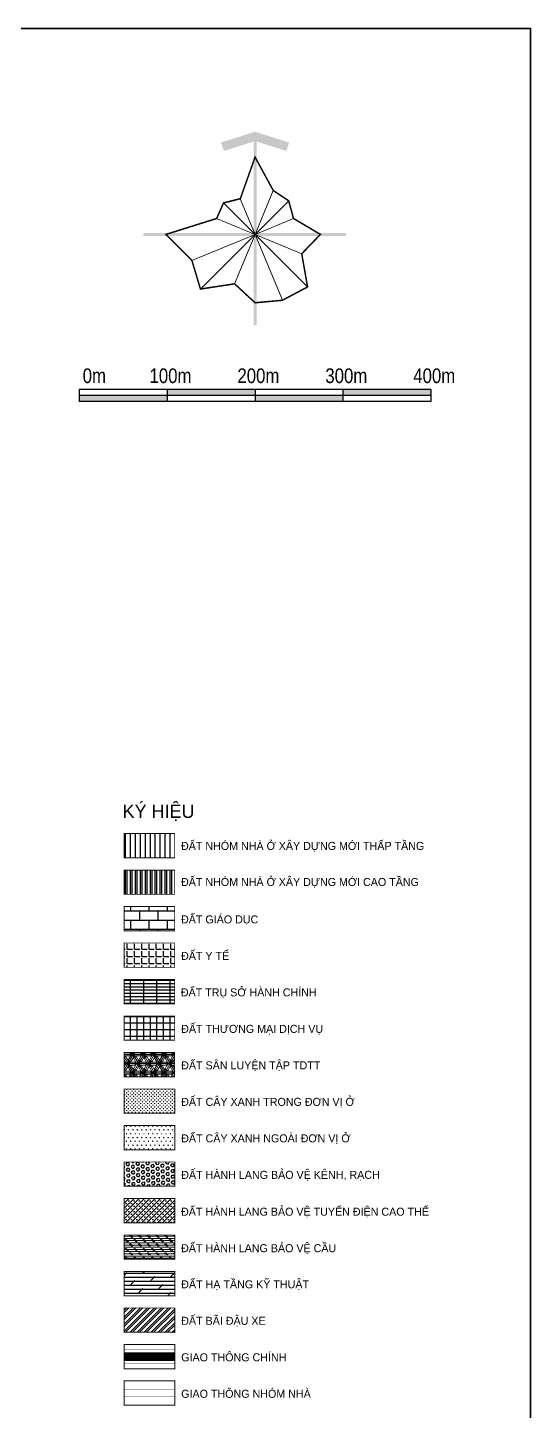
# Model space of a CAD drawing. Header units: metres. Extents: x 0 to 605536, y 0 to 1204694.
# Drawn here: x 601879 to 602452, y 1184026 to 1185599 of the extents above; entities that cross this region are included whole.
import ezdxf
from ezdxf.enums import TextEntityAlignment as Align

# ---------------------------------------------------------------- set-up
doc = ezdxf.new("R2010")
doc.units = ezdxf.units.M
doc.header["$LTSCALE"] = 10
doc.header["$MEASUREMENT"] = 0
doc.linetypes.add('DASHED', pattern=[0.75, 0.5, -0.25])
doc.layers.get('0').update_dxf_attribs({"lineweight": 0})
for name, color, linetype in [('0-TEXT', 7, 'Continuous'), ('DAT CAY XANH BV SONG RACH', 91, 'Continuous'), ('DAT CAY XANH BV TUYEN DIEN', 90, 'Continuous'), ('DAT CAY XANH NGOAI DV0', 96, 'Continuous'), ('DAT GIAO DUC', 40, 'Continuous'), ('DAT KHU KY THUAT', 37, 'Continuous'), ('DAT TRU SO HANH CHINH', 34, 'Continuous'), ('DAT TTTM', 1, 'Continuous'), ('DAT XDM CAO TANG', 50, 'Continuous'), ('DAT XDM THAP TANG', 30, 'Continuous'), ('DAT Y TE', 22, 'Continuous'), ('HATCH DUONG', 8, 'Continuous'), ('LE DUONG', 6, 'Continuous'), ('TEXT', 7, 'Continuous')]:
    doc.layers.add(name, color=color, linetype=linetype)
for name, color, linetype, lineweight in [('DAT CAT XANH BV CHAN CAU', 114, 'Continuous', 20), ('DAT CAY XANH TRONG DVO', 92, 'Continuous', 13), ('DAT SAN LUYEN TAP TDTT', 74, 'Continuous', 13), ('H-KHO BAI HH', 34, 'Continuous', 25), ('KHUNG 1', 7, 'Continuous', 5)]:
    doc.layers.add(name, color=color, linetype=linetype, lineweight=lineweight)
doc.styles.add('APTIMA', font='VAPTIMN.TTF')
doc.styles.add('VHC-R', font='VHELVCN.TTF')

msp = doc.modelspace()

# ---------------------------------------------------------------- hatches: boundary and pattern name
at = {"layer": '0-TEXT', "linetype": 'Continuous'}
h = msp.add_hatch(color=256, dxfattribs=at)
h.paths.add_polyline_path([(602037.76, 1185180.87), (601937.76, 1185180.87), (601937.76, 1185173.92), (602037.76, 1185173.92)])
h.paths.add_polyline_path([(602137.76, 1185187.81), (602037.76, 1185187.81), (602037.76, 1185180.87), (602137.76, 1185180.87)])
h.paths.add_polyline_path([(602237.76, 1185180.87), (602137.76, 1185180.87), (602137.76, 1185173.92), (602237.76, 1185173.92)])
h.paths.add_polyline_path([(602337.76, 1185187.81), (602237.76, 1185187.81), (602237.76, 1185180.87), (602337.76, 1185180.87)])
at = {"layer": 'DAT CAT XANH BV CHAN CAU', "ltscale": 2}
h = msp.add_hatch(dxfattribs=at)
h.set_pattern_fill('CORK', color=256, scale=20, style=0)
h.set_pattern_definition([(0, (31.1793, 0), (0, 2.5), []), (135, (32.429, -1.25), (-4.99999999, -4.99999999), [3.53553392, -3.53553392]), (135, (33.054, -1.25), (-4.99999999, -4.99999999), [3.53553392, -3.53553392]), (135, (33.679, -1.25), (-4.99999999, -4.99999999), [3.53553392, -3.53553392])])
h.paths.add_polyline_path([(602046.39, 1184198.88), (602046.39, 1184226.47), (601988.93, 1184226.47), (601988.93, 1184198.88)])
at = {"layer": 'DAT CAY XANH BV SONG RACH'}
h = msp.add_hatch(dxfattribs=at)
h.set_pattern_fill('HEX', color=256, scale=15, angle=2.15231, style=0)
h.set_pattern_definition([(2.15231383, (31.1793, 0), (-0.121967105, 3.245304151), [1.875, -3.75]), (122.15231383, (31.1793, 0), (-2.749532285, -1.728278687), [1.875, -3.75]), (62.15231383, (33.053, 0.0704), (-2.87149939, 1.517025464), [1.875, -3.75])])
h.paths.add_polyline_path([(602046.39, 1184281.86), (602046.39, 1184309.45), (601988.92, 1184309.45), (601988.92, 1184281.86)])
at = {"layer": 'DAT CAY XANH BV TUYEN DIEN', "linetype": 'Continuous'}
h = msp.add_hatch(dxfattribs=at)
h.set_pattern_fill('SACNCR,_O', color=256, scale=45.348837, angle=-0.00064)
h.set_pattern_definition([(44.99935682, (31.1793, 0), (-3.006197845, 3.006265338), []), (44.99935682, (34.1855, -3e-05), (-3.006197845, 3.006265338), [0, -4.251453488])])
h.paths.add_polyline_path([(602046.39, 1184240.37), (602046.39, 1184267.96), (601988.93, 1184267.96), (601988.93, 1184240.37)])
at = {"layer": 'DAT CAY XANH NGOAI DV0', "linetype": 'Continuous'}
h = msp.add_hatch(dxfattribs=at)
h.set_pattern_fill('SWAMP', color=256, scale=5, style=0)
h.set_pattern_definition([(0, (31.1793, 0), (2.5, 4.330127015), [0.625, -4.375]), (90, (31.4918, 0), (-2.5, 4.330127015), [0.3125, -8.34775403]), (90, (31.57, 0), (-2.5, 4.330127015), [0.25, -8.41025403]), (90, (31.4137, 0), (-2.5, 4.330127015), [0.25, -8.41025403]), (60, (31.648, 0), (-2.499999997, 4.330127017), [0.2, -4.8]), (120, (31.3355, 0), (-4.999999997, 2e-09), [0.2, -4.8])])
h.paths.add_polyline_path([(602046.38, 1184323.35), (602046.38, 1184350.93), (601988.91, 1184350.94), (601988.91, 1184323.35)])
at = {"layer": 'DAT CAY XANH TRONG DVO', "ltscale": 5}
h = msp.add_hatch(dxfattribs=at)
h.set_pattern_fill('CROSS', color=256, scale=8, style=0)
h.set_pattern_definition([(0, (31.1793, 0), (2, 2), [1, -3]), (90, (31.6793, -0.5), (-2, 2), [1, -3])])
h.paths.add_polyline_path([(602046.37, 1184364.84), (602046.37, 1184392.42), (601988.9, 1184392.42), (601988.9, 1184364.84)])
at = {"layer": 'DAT GIAO DUC', "linetype": 'Continuous'}
h = msp.add_hatch(dxfattribs=at)
h.set_pattern_fill('AR-B816,_O', color=256, scale=1.3, angle=-0.00064)
h.set_pattern_definition([(359.9993568, (31.179, 0), (0.00011675, 10.4), []), (89.9993568, (31.179, 0), (-10.39988325, 10.400116746), [10.4, -10.4])])
h.paths.add_polyline_path([(602046.35, 1184572.29), (602046.35, 1184599.87), (601988.88, 1184599.87), (601988.88, 1184572.29)])
at = {"layer": 'DAT KHU KY THUAT', "linetype": 'Continuous'}
h = msp.add_hatch(dxfattribs=at)
h.set_pattern_fill('DOLMIT', color=256, scale=18.139535, angle=-0.00064, style=0)
h.set_pattern_definition([(359.99935682, (31.1793, 0), (5.0907e-05, 4.53488372), []), (44.9993568, (31.179, 0), (-9.06966561, 9.06986924), [6.41329405, -12.82660443])])
h.paths.add_polyline_path([(601988.93, 1184157.4), (602046.39, 1184157.39), (602046.39, 1184184.98), (601988.93, 1184184.98)])
at = {"layer": 'DAT SAN LUYEN TAP TDTT'}
h = msp.add_hatch(dxfattribs=at)
h.set_pattern_fill('ESCHER,_O', color=256, scale=10)
h.set_pattern_definition([(60, (31.179, 0), (-11.999999995, -3e-09), [11, -1]), (180, (31.179, 0), (6, -10.39230484), [11, -1]), (300, (31.179, 0), (11.999999995, -3e-09), [11, -1]), (60, (32.179, 0), (-11.999999995, -3e-09), [2, -10]), (300, (32.179, 0), (11.999999995, -3e-09), [2, -10]), (60, (30.679, 0.866), (-11.999999995, -3e-09), [2, -10]), (180, (30.679, 0.866), (6, -10.39230484), [2, -10]), (300, (30.679, -0.866), (11.999999995, -3e-09), [2, -10]), (180, (30.679, -0.866), (6, -10.39230484), [2, -10]), (60, (27.179, 0), (-11.999999995, -3e-09), [2, -10]), (300, (27.179, 0), (11.999999995, -3e-09), [2, -10]), (60, (33.179, -3.464), (-11.999999995, -3e-09), [2, -10]), (180, (33.179, -3.464), (6, -10.39230484), [2, -10]), (300, (33.179, 3.464), (11.999999995, -3e-09), [2, -10]), (180, (33.179, 3.464), (6, -10.39230484), [2, -10]), (0, (33.179, 1.732), (-6, 10.39230484), [7, -5]), (0, (33.179, -1.732), (-6, 10.39230484), [7, -5]), (120, (31.679, 2.598), (-11.999999995, 3e-09), [7, -5]), (120, (28.679, 0.866), (-11.999999995, 3e-09), [7, -5]), (240, (28.679, -0.866), (5.999999995, -10.39230484), [7, -5]), (240, (31.679, -2.598), (5.999999995, -10.39230484), [7, -5])])
h.paths.add_polyline_path([(602046.36, 1184406.33), (602046.36, 1184433.91), (601988.89, 1184433.91), (601988.89, 1184406.33)])
at = {"layer": 'DAT TRU SO HANH CHINH'}
h = msp.add_hatch(dxfattribs=at)
h.set_pattern_fill('GRATE,_O', color=256, scale=120)
h.set_pattern_definition([(0, (31.1793, 0), (0, 3.75), []), (90, (31.18, 0), (-15, 9e-16), [])])
h.paths.add_polyline_path([(602046.35, 1184489.31), (602046.35, 1184516.89), (601988.89, 1184516.89), (601988.89, 1184489.31)])
at = {"layer": 'DAT TTTM'}
h = msp.add_hatch(dxfattribs=at)
h.set_pattern_fill('NET', color=256, scale=60, style=0)
h.set_pattern_definition([(0, (31.179, 0), (0, 7.5), []), (90, (31.179, 0), (-7.5, 5e-16), [])])
h.paths.add_polyline_path([(602046.36, 1184447.82), (602046.36, 1184475.4), (601988.89, 1184475.4), (601988.89, 1184447.82)])
at = {"layer": 'DAT XDM CAO TANG', "ltscale": 100}
h = msp.add_hatch(dxfattribs=at)
h.set_pattern_fill('ANSI32', color=2, scale=15, angle=45, style=0)
h.set_pattern_definition([(90, (31.1793, 0), (-5.625, 9e-16), []), (90, (33.0543, 1.875), (-5.625, 9e-16), [])])
h.paths.add_polyline_path([(602046.33, 1184613.78), (602046.33, 1184641.36), (601988.87, 1184641.36), (601988.87, 1184613.78)])
at = {"layer": 'DAT XDM THAP TANG'}
h = msp.add_hatch(dxfattribs=at)
h.set_pattern_fill('ANSI31', color=256, scale=45, angle=45, style=0)
h.set_pattern_definition([(90, (31.1793, 0), (-5.625, 9e-16), [])])
h.paths.add_polyline_path([(602046.33, 1184655.27), (602046.33, 1184682.85), (601988.86, 1184682.85), (601988.86, 1184655.27)])
at = {"layer": 'DAT Y TE', "linetype": 'Continuous'}
h = msp.add_hatch(dxfattribs=at)
h.set_pattern_fill('ANGLE,_O', color=256, scale=30)
h.set_pattern_definition([(0, (31.179, 0), (0, 8.25), [6, -2.25]), (90, (31.179, 0), (-8.25, 5e-16), [6, -2.25])])
h.paths.add_polyline_path([(601988.88, 1184530.8), (602046.35, 1184530.8), (602046.35, 1184558.38), (601988.88, 1184558.38)])
at = {"layer": 'H-KHO BAI HH', "ltscale": 2}
h = msp.add_hatch(dxfattribs=at)
h.set_pattern_fill('ANSI32', color=256, scale=15, style=0)
h.set_pattern_definition([(45, (31.1793, 0), (-3.977475644, 3.977475644), []), (45, (33.831, 0), (-3.977475644, 3.977475644), [])])
h.paths.add_polyline_path([(601988.93, 1184115.91), (602046.39, 1184115.91), (602046.39, 1184143.49), (601988.93, 1184143.49)])

# ---------------------------------------------------------------- linework, layer by layer
for q in [(602101.92, 1185399.86), (602120.95, 1185404.6), (602158.45, 1185413.96), (602175.98, 1185402.25), (602094.06, 1185382.12), (602181.46, 1185382.12), (602065.97, 1185334.28), (602075.64, 1185301.91), (602114.49, 1185307.84), (602190.82, 1185342.04), (602197.48, 1185304.3), (602168.79, 1185289.11)]:
    msp.add_line((602137.76, 1185364.02), q)
at = {"const_width": 1.69}
msp.add_lwpolyline([(602036.4, 1185364.02), (602094.06, 1185382.12), (602101.92, 1185399.86), (602120.95, 1185404.6), (602137.76, 1185451.87), (602158.45, 1185413.96), (602175.98, 1185402.25), (602181.46, 1185382.12), (602212.09, 1185364.02), (602190.82, 1185342.04), (602197.48, 1185304.3), (602168.79, 1185289.11), (602137.76, 1185286.31), (602114.49, 1185307.84), (602075.64, 1185301.91), (602065.97, 1185334.28), (602036.4, 1185364.02)], dxfattribs=at)
at = {"color": 7, "const_width": 1.04}
for points in [[(601988.87, 1184655.27), (602046.33, 1184655.27), (602046.33, 1184682.85), (601988.87, 1184682.85)], [(601988.87, 1184613.78), (602046.33, 1184613.78), (602046.33, 1184641.36), (601988.87, 1184641.36)], [(601988.88, 1184572.29), (602046.35, 1184572.29), (602046.35, 1184599.87), (601988.88, 1184599.87)], [(601988.88, 1184530.8), (602046.35, 1184530.8), (602046.35, 1184558.38), (601988.88, 1184558.38)], [(601988.89, 1184489.31), (602046.35, 1184489.31), (602046.35, 1184516.89), (601988.89, 1184516.89)], [(601988.89, 1184447.82), (602046.36, 1184447.82), (602046.36, 1184475.4), (601988.89, 1184475.4)], [(601988.89, 1184406.33), (602046.36, 1184406.33), (602046.36, 1184433.91), (601988.89, 1184433.91)], [(601988.9, 1184364.84), (602046.37, 1184364.84), (602046.37, 1184392.42), (601988.9, 1184392.42)], [(601988.91, 1184323.35), (602046.38, 1184323.35), (602046.38, 1184350.93), (601988.91, 1184350.94)], [(601988.92, 1184281.86), (602046.39, 1184281.86), (602046.39, 1184309.45), (601988.92, 1184309.45)], [(601988.93, 1184240.37), (602046.39, 1184240.37), (602046.39, 1184267.96), (601988.93, 1184267.96)], [(601988.93, 1184198.88), (602046.39, 1184198.88), (602046.39, 1184226.47), (601988.93, 1184226.47)], [(601988.93, 1184157.4), (602046.39, 1184157.39), (602046.39, 1184184.98), (601988.93, 1184184.98)], [(601988.93, 1184115.91), (602046.39, 1184115.91), (602046.39, 1184143.49), (601988.93, 1184143.49)], [(601988.93, 1184074.42), (602046.39, 1184074.42), (602046.39, 1184102), (601988.93, 1184102)], [(601988.93, 1184032.93), (602046.4, 1184032.93), (602046.4, 1184060.51), (601988.93, 1184060.51)]]:
    msp.add_lwpolyline(points, close=True, dxfattribs=at)
at = {"linetype": 'Continuous', "ltscale": 7}
for points, const_width in [([(601988.93, 1184092.37), (602046.39, 1184092.37)], 1.39), ([(601988.93, 1184096.53), (602046.39, 1184096.53)], 0.485), ([(601988.93, 1184084.05), (602046.39, 1184084.05)], 1.39), ([(601988.93, 1184079.89), (602046.39, 1184079.89)], 0.485)]:
    msp.add_lwpolyline(points, dxfattribs=dict(at, const_width=const_width))
for points in [[(602102.14, 1185458.89), (602099.09, 1185468.55), (602137.76, 1185470.12), (602137.76, 1185480.75)], [(602137.76, 1185470.12), (602137.76, 1185480.75), (602173.37, 1185458.89), (602176.42, 1185468.55)]]:
    msp.add_solid(points)
for points in [[(602136.07, 1185260.75), (602139.45, 1185260.75), (602136.07, 1185479.42), (602139.45, 1185479.42)], [(602010.57, 1185365.71), (602010.57, 1185362.33), (602241.03, 1185365.71), (602241.03, 1185362.33)]]:
    msp.add_trace(points)
at = {"layer": '0-TEXT', "linetype": 'Continuous'}
for p, q in [((601937.76, 1185187.81), (601937.76, 1185173.92)), ((602337.76, 1185187.81), (601937.76, 1185187.81)), ((602337.76, 1185180.87), (601937.76, 1185180.87)), ((602037.76, 1185187.81), (602037.76, 1185173.92)), ((602137.76, 1185187.81), (602137.76, 1185173.92)), ((602237.76, 1185187.81), (602237.76, 1185173.92)), ((602337.76, 1185187.81), (602337.76, 1185173.92)), ((602337.76, 1185173.92), (601937.76, 1185173.92))]:
    msp.add_line(p, q, dxfattribs=at)
at = {"layer": 'HATCH DUONG', "linetype": 'DASHED', "ltscale": 5, "const_width": 8.4}
msp.add_lwpolyline([(601988.93, 1184088.21), (602046.39, 1184088.21)], dxfattribs=at)
at = {"layer": 'KHUNG 1', "color": 1, "linetype": 'Continuous', "const_width": 2}
msp.add_lwpolyline([(600850.99, 1185598.06), (602450.99, 1185598.06), (602450.99, 1182421.69), (600850.99, 1182421.69)], close=True, dxfattribs=at)
at = {"layer": 'LE DUONG', "const_width": 0.35}
for points in [[(601988.93, 1184050.88), (602046.4, 1184050.88)], [(601988.93, 1184042.56), (602046.4, 1184042.56)]]:
    msp.add_lwpolyline(points, dxfattribs=at)

# ---------------------------------------------------------------- texts
at = {"layer": '0-TEXT', "linetype": 'Continuous', "style": 'VHC-R'}
for s, p in [('0m', (601954.95, 1185195)), ('100m', (602041.56, 1185195)), ('200m', (602141.56, 1185195)), ('300m', (602241.56, 1185195)), ('400m', (602341.56, 1185195))]:
    msp.add_text(s, height=16.667, dxfattribs=at).set_placement(p, align=Align.CENTER)
at = {"layer": 'TEXT', "style": 'APTIMA'}
for s, height, p in [('KYÙ HIEÄU', 15.288, (601987.09, 1184700.57)), ('ÑAÁT NHOÙM NHAØ ÔÛ XAÂY DÖÏNG MÔÙI THAÁP TAÀNG', 9.1, (602053.53, 1184664.23)), ('ÑAÁT NHOÙM NHAØ ÔÛ XAÂY DÖÏNG MÔÙI CAO TAÀNG', 9.1, (602053.53, 1184623.23)), ('ÑAÁT GIAÙO DUÏC', 9.1, (602053.55, 1184580.71)), ('ÑAÁT Y TEÁ', 9.1, (602053.55, 1184539.22)), ('ÑAÁT TRUÏ SÔÛ HAØNH CHÍNH', 9.1, (602053.37, 1184497.73)), ('ÑAÁT THÖÔNG MAÏI DÒCH VUÏ', 9.1, (602053.73, 1184456.24)), ('ÑAÁT SAÂN LUYEÄN TAÄP TDTT', 9.1, (602053.73, 1184414.75)), ('ÑAÁT CAÂY XANH TRONG ÑÔN VÒ ÔÛ', 9.1, (602053.74, 1184373.26)), ('ÑAÁT CAÂY XANH NGOAØI ÑÔN VÒ ÔÛ', 9.1, (602053.75, 1184331.77)), ('ÑAÁT HAØNH LANG BAÛO VEÄ KEÂNH, RAÏCH', 9.1, (602053.76, 1184290.28)), ('ÑAÁT HAØNH LANG BAÛO VEÄ TUYEÁN ÑIEÄN CAO THEÁ', 9.1, (602053.59, 1184248.37)), ('ÑAÁT HAØNH LANG BAÛO VEÄ CAÀU', 9.1, (602053.59, 1184206.89)), ('ÑAÁT HAÏ TAÀNG KYÕ THUAÄT', 9.1, (602053.77, 1184165.82)), ('ÑAÁT BAÕI ÑAÄU XE', 9.1, (602053.76, 1184124.33)), ('GIAO THOÂNG CHÍNH', 9.1, (602053.77, 1184082.84)), ('GIAO THOÂNG NHOÙM NHAØ', 9.1, (602053.77, 1184041.35))]:
    msp.add_text(s, height=height, rotation=359.99936, dxfattribs=at).set_placement(p)

doc.saveas('drawing.dxf')
